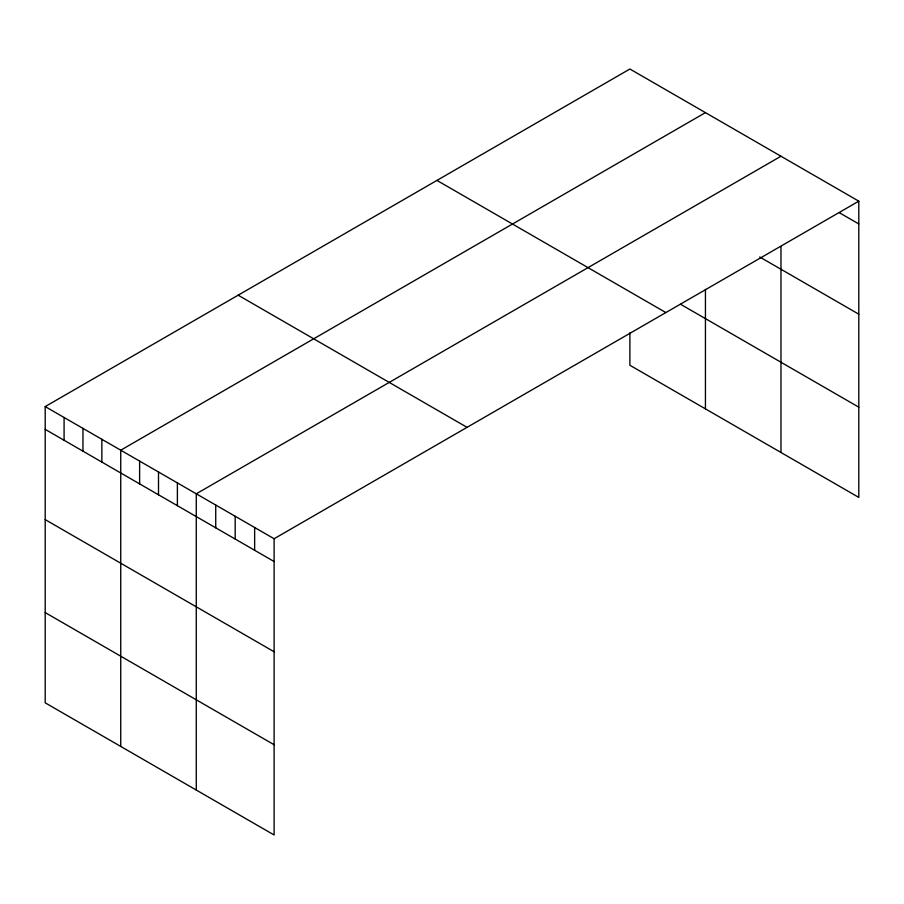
<?xml version="1.0" encoding="UTF-8"?>
<svg xmlns="http://www.w3.org/2000/svg" width="904" height="904" viewBox="0 0 904 904"><rect width="100%" height="100%" fill="white"/><g stroke="black" fill="none" stroke-linecap="round" stroke-linejoin="round"><path stroke-width="1.36" d="M858.8 201.174L274.104 538.739L274.104 834.98L45.2 702.826L45.2 406.585L629.896 69.02L858.8 201.174L858.8 497.415L629.896 365.261L629.896 332.83M705.436 112.627L120.74 450.203L120.74 746.444M780.977 156.234L196.281 493.81L196.281 790.051M839.341 212.711L858.8 223.943M759.733 256.996L858.8 314.185M680.644 304.309L858.8 407.173M436.948 180.416L665.852 312.569M238.147 295.19L467.052 427.343M45.2 406.585L274.104 538.739M45.2 429.366L274.104 561.52M45.2 519.608L274.104 651.761M45.2 612.584L274.104 744.738M780.977 246.69L780.977 452.486M705.436 289.404L705.436 408.868M254.645 527.507L254.645 550.287M235.187 516.274L235.187 539.055M215.728 505.042L215.728 527.812M177.387 482.905L177.387 505.686M158.505 472.001L158.505 494.782M139.623 461.096L139.623 483.877M101.858 439.299L101.858 462.068M82.965 428.394L82.965 451.164M64.082 417.49L64.082 440.259"/></g></svg>
